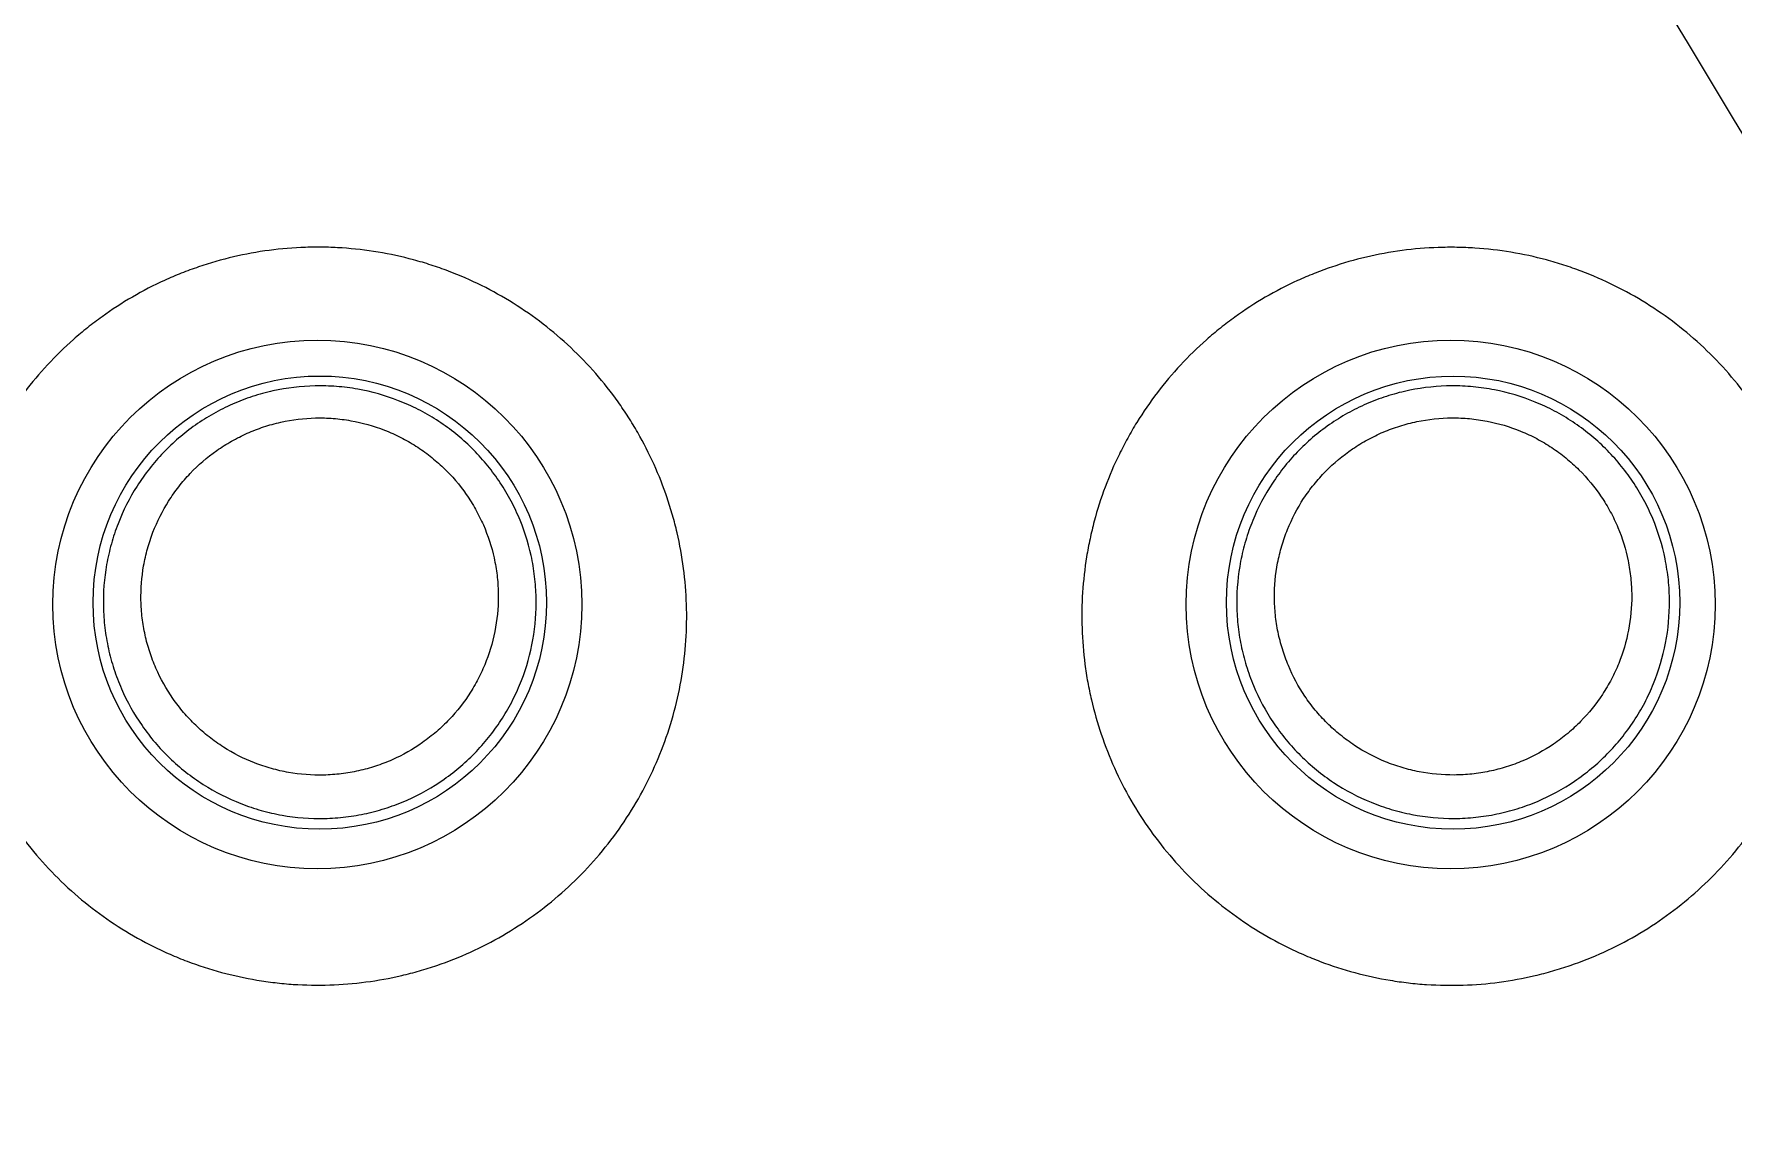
# Model space of a CAD drawing. Header units: millimetres. Extents: x 70151 to 230897, y 35202 to 113211.
# Drawn here: x 178041.708 to 178046.189, y 69184.491 to 69187.352 of the extents above; entities that cross this region are included whole.
import ezdxf

# ---------------------------------------------------------------- set-up
doc = ezdxf.new("R2010")
doc.units = ezdxf.units.MM
doc.header["$LTSCALE"] = 50
doc.layers.add('2-con', color=2, linetype='Continuous')
doc.layers.add('mark-B', color=2, linetype='Continuous', lineweight=20)

# ---------------------------------------------------------------- blocks, each defined once
blk = doc.blocks.new('무풍1WAY 대형')
at = {"layer": 'mark-B'}
for centre, radius in [((609.4722, -426.4001), 0.6971), ((612.4597, -426.4001), 0.6971), ((609.4657, -426.4049), 0.5975), ((612.4532, -426.4049), 0.5976)]:
    blk.add_circle(centre, radius, dxfattribs=at)
for points, knots in [([(572.5646, -367.1394), (574.0494, -369.6202), (577.0241, -374.5903), (581.4842, -382.0575), (585.9527, -389.5488), (590.4287, -397.0637), (594.2564, -403.4987), (597.2005, -408.4537), (598.9825, -411.4529), (600.87, -414.6162), (602.4104, -417.1713), (603.8663, -419.595), (604.8392, -421.2144), (605.8339, -422.8695), (606.8502, -424.5603), (607.6553, -425.8994), (608.4398, -427.2041), (609.459, -428.8989), (610.5441, -430.7027), (611.5646, -432.399), (612.4015, -433.7887), (613.1306, -435.0008), (614.2749, -436.9011), (616.9129, -441.2798), (621.1574, -448.3196), (624.792, -454.3464), (626.6093, -457.3598)], [0, 0, 0, 0, 0.082173, 0.164629, 0.247365, 0.330382, 0.413678, 0.460685, 0.494678, 0.513157, 0.565744, 0.579792, 0.593839, 0.619662, 0.634913, 0.650164, 0.664277, 0.678389, 0.706654, 0.724414, 0.734957, 0.753014, 0.764846, 0.798371, 0.899185, 1, 1, 1, 1]), ([(608.4997, -426.4001), (608.4976, -426.3363), (608.5018, -426.2733), (608.5171, -426.18), (608.5237, -426.1491), (608.54, -426.0877), (608.5498, -426.0571), (608.5832, -425.9678), (608.611, -425.9111), (608.661, -425.8303), (608.679, -425.804), (608.7179, -425.753), (608.7385, -425.7286), (608.8034, -425.6589), (608.8509, -425.617), (608.9287, -425.5608), (608.9558, -425.5432), (609.0111, -425.5111), (609.0678, -425.4818), (609.1269, -425.4583), (609.1722, -425.4428), (609.1875, -425.438), (609.2183, -425.4291), (609.234, -425.4251), (609.3125, -425.4066), (609.3757, -425.3983), (609.4713, -425.3952), (609.5033, -425.3957), (609.5515, -425.3988), (609.5676, -425.4003), (609.5996, -425.404), (609.6155, -425.4063), (609.6944, -425.4194), (609.7559, -425.436), (609.8307, -425.4643), (609.8456, -425.4703), (609.8751, -425.4832), (609.8897, -425.49), (609.9328, -425.5114), (609.9606, -425.527), (610.0415, -425.5776), (610.0918, -425.6164), (610.162, -425.6825), (610.1841, -425.7055), (610.2258, -425.7534), (610.265, -425.8031), (610.2993, -425.8564), (610.331, -425.9116), (610.3456, -425.9403), (610.3847, -426.0272), (610.4049, -426.087), (610.4228, -426.164), (610.426, -426.1795), (610.4317, -426.2108), (610.4341, -426.2266), (610.4404, -426.274), (610.4429, -426.3056), (610.446, -426.4003), (610.442, -426.4632), (610.4292, -426.5416), (610.4262, -426.5573), (610.4195, -426.5885), (610.4084, -426.6349), (610.3844, -426.7102), (610.3594, -426.7682), (610.3386, -426.8109), (610.3312, -426.8249), (610.3159, -426.8528), (610.3078, -426.8667), (610.2657, -426.9348), (610.2273, -426.9851), (610.1626, -427.0548), (610.1398, -427.077), (610.1039, -427.1087), (610.0916, -427.1191), (610.0665, -427.1391), (610.0538, -427.1488), (609.989, -427.1955), (609.9341, -427.2275), (609.8615, -427.2606), (609.8468, -427.2669), (609.817, -427.2788), (609.8018, -427.2844), (609.7561, -427.3001), (609.7254, -427.3089), (609.6323, -427.3308), (609.5691, -427.3392), (609.4886, -427.342), (609.4724, -427.3421), (609.4402, -427.3416), (609.3921, -427.3396), (609.3129, -427.3305), (609.2506, -427.317), (609.2042, -427.3045), (609.1888, -427.3), (609.1581, -427.2901), (609.1429, -427.2847), (609.0678, -427.2563), (609.0108, -427.228), (608.9298, -427.1774), (608.9036, -427.1592), (608.8526, -427.1199), (608.8283, -427.0991), (608.7589, -427.0338), (608.7172, -426.9861), (608.6709, -426.9212), (608.662, -426.9079), (608.6447, -426.881), (608.6199, -426.8401), (608.5839, -426.7697), (608.5607, -426.7109), (608.5455, -426.666), (608.5408, -426.6508), (608.5321, -426.6202), (608.5281, -426.6047), (608.51, -426.527), (608.5017, -426.464), (608.4997, -426.4001)], [0, 0, 0, 0, 0.03125, 0.03125, 0.046875, 0.046875, 0.0625, 0.0625, 0.09375, 0.09375, 0.109375, 0.109375, 0.125, 0.125, 0.15625, 0.15625, 0.171875, 0.171875, 0.1875, 0.203125, 0.203125, 0.210938, 0.210938, 0.21875, 0.21875, 0.25, 0.25, 0.265625, 0.265625, 0.273438, 0.273438, 0.28125, 0.28125, 0.3125, 0.3125, 0.320313, 0.320313, 0.328125, 0.328125, 0.34375, 0.34375, 0.375, 0.375, 0.390625, 0.390625, 0.40625, 0.421875, 0.421875, 0.4375, 0.4375, 0.46875, 0.46875, 0.476563, 0.476563, 0.484375, 0.484375, 0.5, 0.5, 0.53125, 0.53125, 0.539063, 0.539063, 0.546875, 0.5625, 0.578125, 0.578125, 0.585938, 0.585938, 0.59375, 0.59375, 0.625, 0.625, 0.640625, 0.640625, 0.648438, 0.648438, 0.65625, 0.65625, 0.6875, 0.6875, 0.695313, 0.695313, 0.703125, 0.703125, 0.71875, 0.71875, 0.75, 0.75, 0.757813, 0.757813, 0.765625, 0.78125, 0.796875, 0.796875, 0.804688, 0.804688, 0.8125, 0.8125, 0.84375, 0.84375, 0.859375, 0.859375, 0.875, 0.875, 0.90625, 0.90625, 0.914063, 0.914063, 0.921875, 0.9375, 0.953125, 0.953125, 0.960938, 0.960938, 0.96875, 0.96875, 1, 1, 1, 1]), ([(611.4865, -426.4001), (611.4845, -426.3363), (611.4887, -426.2732), (611.5041, -426.1799), (611.5107, -426.149), (611.5271, -426.0876), (611.5369, -426.057), (611.5703, -425.9678), (611.5982, -425.9111), (611.6482, -425.8302), (611.6662, -425.804), (611.7052, -425.753), (611.7258, -425.7286), (611.7907, -425.659), (611.8383, -425.617), (611.9161, -425.5609), (611.9433, -425.5433), (611.9986, -425.5112), (612.0553, -425.482), (612.1144, -425.4585), (612.1597, -425.443), (612.175, -425.4382), (612.2059, -425.4294), (612.2215, -425.4253), (612.3, -425.407), (612.3633, -425.3987), (612.4589, -425.3956), (612.4909, -425.3961), (612.539, -425.3993), (612.5552, -425.4008), (612.5871, -425.4045), (612.603, -425.4068), (612.6819, -425.42), (612.7434, -425.4366), (612.8181, -425.4649), (612.833, -425.471), (612.8625, -425.4839), (612.8771, -425.4907), (612.9202, -425.5121), (612.948, -425.5277), (613.0287, -425.5783), (613.0791, -425.6171), (613.1492, -425.6832), (613.1713, -425.7063), (613.213, -425.7542), (613.2522, -425.8039), (613.2864, -425.8572), (613.318, -425.9124), (613.3327, -425.9411), (613.3718, -426.028), (613.3919, -426.0878), (613.4098, -426.1648), (613.413, -426.1803), (613.4186, -426.2116), (613.4211, -426.2274), (613.4273, -426.2749), (613.4298, -426.3065), (613.4329, -426.4011), (613.4288, -426.4641), (613.416, -426.5425), (613.413, -426.5582), (613.4063, -426.5894), (613.3951, -426.6358), (613.3711, -426.711), (613.3461, -426.7691), (613.3252, -426.8117), (613.3179, -426.8258), (613.3025, -426.8537), (613.2944, -426.8676), (613.2523, -426.9356), (613.2138, -426.986), (613.1491, -427.0556), (613.1263, -427.0778), (613.0903, -427.1095), (613.078, -427.1199), (613.0529, -427.1399), (613.0401, -427.1496), (612.9754, -427.1963), (612.9204, -427.2282), (612.8478, -427.2613), (612.8331, -427.2676), (612.8033, -427.2794), (612.7881, -427.285), (612.7424, -427.3006), (612.7116, -427.3095), (612.6185, -427.3313), (612.5553, -427.3397), (612.4748, -427.3424), (612.4586, -427.3425), (612.4265, -427.3419), (612.3784, -427.3399), (612.2992, -427.3307), (612.2369, -427.3172), (612.1905, -427.3047), (612.1751, -427.3002), (612.1444, -427.2902), (612.1292, -427.2849), (612.0542, -427.2565), (611.9973, -427.2282), (611.9163, -427.1775), (611.89, -427.1593), (611.8391, -427.12), (611.8149, -427.0992), (611.7455, -427.0339), (611.7039, -426.9861), (611.6576, -426.9212), (611.6486, -426.908), (611.6314, -426.881), (611.6066, -426.8402), (611.5706, -426.7697), (611.5475, -426.711), (611.5323, -426.666), (611.5276, -426.6508), (611.5189, -426.6202), (611.5149, -426.6048), (611.4968, -426.527), (611.4886, -426.464), (611.4865, -426.4001)], [0, 0, 0, 0, 0.03125, 0.03125, 0.046875, 0.046875, 0.0625, 0.0625, 0.09375, 0.09375, 0.109375, 0.109375, 0.125, 0.125, 0.15625, 0.15625, 0.171875, 0.171875, 0.1875, 0.203125, 0.203125, 0.210937, 0.210937, 0.21875, 0.21875, 0.25, 0.25, 0.265625, 0.265625, 0.273437, 0.273437, 0.28125, 0.28125, 0.3125, 0.3125, 0.320312, 0.320312, 0.328125, 0.328125, 0.34375, 0.34375, 0.375, 0.375, 0.390625, 0.390625, 0.40625, 0.421875, 0.421875, 0.4375, 0.4375, 0.46875, 0.46875, 0.476563, 0.476563, 0.484375, 0.484375, 0.5, 0.5, 0.53125, 0.53125, 0.539063, 0.539063, 0.546875, 0.5625, 0.578125, 0.578125, 0.585938, 0.585938, 0.59375, 0.59375, 0.625, 0.625, 0.640625, 0.640625, 0.648438, 0.648438, 0.65625, 0.65625, 0.6875, 0.6875, 0.695313, 0.695313, 0.703125, 0.703125, 0.71875, 0.71875, 0.75, 0.75, 0.757813, 0.757813, 0.765625, 0.78125, 0.796875, 0.796875, 0.804688, 0.804688, 0.8125, 0.8125, 0.84375, 0.84375, 0.859375, 0.859375, 0.875, 0.875, 0.90625, 0.90625, 0.914063, 0.914063, 0.921875, 0.9375, 0.953125, 0.953125, 0.960938, 0.960938, 0.96875, 0.96875, 1, 1, 1, 1]), ([(609.0639, -426.811), (609.0371, -426.7845), (609.0134, -426.7557), (608.9822, -426.7094), (608.9725, -426.6934), (608.9547, -426.6604), (608.9467, -426.6435), (608.9251, -426.592), (608.9142, -426.5566), (608.9031, -426.5019), (608.9002, -426.4832), (608.8964, -426.4462), (608.8954, -426.4276), (608.8951, -426.3721), (608.8985, -426.3352), (608.9127, -426.2614), (608.9233, -426.2259), (608.9442, -426.1744), (608.952, -426.1575), (608.9693, -426.1245), (608.9789, -426.1082), (609.0097, -426.0614), (609.0331, -426.0326), (609.0723, -425.9927), (609.086, -425.9801), (609.115, -425.9559), (609.13, -425.9447), (609.1762, -425.9133), (609.2089, -425.8954), (609.2608, -425.8735), (609.2786, -425.867), (609.3144, -425.8559), (609.3506, -425.8466), (609.3875, -425.8408), (609.4154, -425.8379), (609.4248, -425.8372), (609.4435, -425.8361), (609.453, -425.8358), (609.5002, -425.8356), (609.5374, -425.8391), (609.5924, -425.8497), (609.6105, -425.8541), (609.6376, -425.8622), (609.6466, -425.8651), (609.6644, -425.8714), (609.6731, -425.8748), (609.7164, -425.8925), (609.7494, -425.9099), (609.7962, -425.9409), (609.8114, -425.9521), (609.8405, -425.9758), (609.8545, -425.9884), (609.8811, -426.0148), (609.8938, -426.0288), (609.9177, -426.0577), (609.9288, -426.0726), (609.9598, -426.1189), (609.9775, -426.1515), (609.9955, -426.1948), (609.999, -426.2035), (610.0053, -426.2211), (610.0141, -426.2476), (610.0256, -426.2925), (610.0312, -426.3291), (610.035, -426.3662), (610.036, -426.385), (610.0362, -426.441), (610.0328, -426.4778), (610.0222, -426.5324), (610.0178, -426.5505), (610.0072, -426.5865), (610.0009, -426.6041), (609.9799, -426.6558), (609.9627, -426.6886), (609.9319, -426.7353), (609.9207, -426.7506), (609.8972, -426.7797), (609.8848, -426.7935), (609.8456, -426.8332), (609.817, -426.8571), (609.7702, -426.8888), (609.7542, -426.8986), (609.7214, -426.9164), (609.6878, -426.9325), (609.6527, -426.9454), (609.6169, -426.9565), (609.5985, -426.9612), (609.5433, -426.9725), (609.5062, -426.9764), (609.4501, -426.9767), (609.4312, -426.9758), (609.3936, -426.9723), (609.375, -426.9696), (609.32, -426.9589), (609.2843, -426.9483), (609.2407, -426.9304), (609.2321, -426.9266), (609.215, -426.9186), (609.1899, -426.9061), (609.1659, -426.8918), (609.1195, -426.861), (609.0906, -426.8376), (609.0639, -426.811)], [0, 0, 0, 0, 0.03125, 0.03125, 0.046875, 0.046875, 0.0625, 0.0625, 0.09375, 0.09375, 0.109375, 0.109375, 0.125, 0.125, 0.15625, 0.15625, 0.1875, 0.1875, 0.203125, 0.203125, 0.21875, 0.21875, 0.25, 0.25, 0.265625, 0.265625, 0.28125, 0.28125, 0.3125, 0.3125, 0.328125, 0.328125, 0.34375, 0.359375, 0.359375, 0.367188, 0.367188, 0.375, 0.375, 0.40625, 0.40625, 0.421875, 0.421875, 0.429688, 0.429688, 0.4375, 0.4375, 0.46875, 0.46875, 0.484375, 0.484375, 0.5, 0.5, 0.515625, 0.515625, 0.53125, 0.53125, 0.5625, 0.5625, 0.570313, 0.570313, 0.578125, 0.59375, 0.609375, 0.609375, 0.625, 0.625, 0.65625, 0.65625, 0.671875, 0.671875, 0.6875, 0.6875, 0.71875, 0.71875, 0.734375, 0.734375, 0.75, 0.75, 0.78125, 0.78125, 0.796875, 0.796875, 0.8125, 0.828125, 0.828125, 0.84375, 0.84375, 0.875, 0.875, 0.890625, 0.890625, 0.90625, 0.90625, 0.9375, 0.9375, 0.945312, 0.945312, 0.953125, 0.96875, 0.96875, 1, 1, 1, 1]), ([(612.0579, -426.8175), (612.0307, -426.7913), (612.0065, -426.763), (611.9746, -426.7171), (611.9647, -426.7013), (611.9463, -426.6685), (611.938, -426.6518), (611.9157, -426.6007), (611.9042, -426.5655), (611.8921, -426.5108), (611.889, -426.4923), (611.8846, -426.4552), (611.8833, -426.4367), (611.8821, -426.3812), (611.8849, -426.3442), (611.8979, -426.2702), (611.9079, -426.2345), (611.928, -426.1827), (611.9356, -426.1657), (611.9524, -426.1324), (611.9617, -426.1159), (611.9918, -426.0686), (612.0147, -426.0394), (612.0532, -425.999), (612.0668, -425.986), (612.0954, -425.9615), (612.1102, -425.95), (612.156, -425.9178), (612.1884, -425.8995), (612.2399, -425.8767), (612.2576, -425.8699), (612.2933, -425.8582), (612.3293, -425.8483), (612.3661, -425.842), (612.3939, -425.8387), (612.4033, -425.8378), (612.422, -425.8364), (612.4315, -425.836), (612.4787, -425.835), (612.5159, -425.8379), (612.5711, -425.8476), (612.5893, -425.8518), (612.6165, -425.8594), (612.6256, -425.8622), (612.6434, -425.8682), (612.6522, -425.8714), (612.6958, -425.8884), (612.729, -425.9053), (612.7763, -425.9356), (612.7917, -425.9465), (612.8213, -425.9698), (612.8354, -425.9821), (612.8624, -426.0081), (612.8754, -426.0219), (612.8997, -426.0504), (612.911, -426.0652), (612.9428, -426.1109), (612.961, -426.1433), (612.9798, -426.1863), (612.9833, -426.195), (612.9899, -426.2124), (612.9992, -426.2388), (613.0113, -426.2835), (613.0175, -426.3201), (613.0219, -426.3571), (613.0233, -426.3759), (613.0244, -426.4318), (613.0215, -426.4688), (613.0119, -426.5236), (613.0077, -426.5417), (612.9976, -426.5779), (612.9917, -426.5956), (612.9715, -426.6476), (612.9548, -426.6807), (612.9247, -426.7279), (612.9138, -426.7434), (612.8907, -426.7728), (612.8785, -426.7869), (612.84, -426.8272), (612.8118, -426.8515), (612.7655, -426.884), (612.7496, -426.894), (612.7171, -426.9123), (612.6837, -426.929), (612.6489, -426.9424), (612.6132, -426.9541), (612.5949, -426.9591), (612.5399, -426.9713), (612.5028, -426.9757), (612.4467, -426.9769), (612.4279, -426.9764), (612.3902, -426.9735), (612.3716, -426.9711), (612.3164, -426.9613), (612.2805, -426.9512), (612.2367, -426.934), (612.2279, -426.9304), (612.2108, -426.9227), (612.1854, -426.9105), (612.1612, -426.8966), (612.1143, -426.8666), (612.0851, -426.8436), (612.0579, -426.8175)], [0, 0, 0, 0, 0.03125, 0.03125, 0.046875, 0.046875, 0.0625, 0.0625, 0.09375, 0.09375, 0.109375, 0.109375, 0.125, 0.125, 0.15625, 0.15625, 0.1875, 0.1875, 0.203125, 0.203125, 0.21875, 0.21875, 0.25, 0.25, 0.265625, 0.265625, 0.28125, 0.28125, 0.3125, 0.3125, 0.328125, 0.328125, 0.34375, 0.359375, 0.359375, 0.367187, 0.367187, 0.375, 0.375, 0.40625, 0.40625, 0.421875, 0.421875, 0.429687, 0.429687, 0.4375, 0.4375, 0.46875, 0.46875, 0.484375, 0.484375, 0.5, 0.5, 0.515625, 0.515625, 0.53125, 0.53125, 0.5625, 0.5625, 0.570312, 0.570312, 0.578125, 0.59375, 0.609375, 0.609375, 0.625, 0.625, 0.65625, 0.65625, 0.671875, 0.671875, 0.6875, 0.6875, 0.71875, 0.71875, 0.734375, 0.734375, 0.75, 0.75, 0.78125, 0.78125, 0.796875, 0.796875, 0.8125, 0.828125, 0.828125, 0.84375, 0.84375, 0.875, 0.875, 0.890625, 0.890625, 0.90625, 0.90625, 0.9375, 0.9375, 0.945312, 0.945312, 0.953125, 0.96875, 0.96875, 1, 1, 1, 1]), ([(612.1271, -426.7604), (612.1383, -426.7712), (612.15, -426.7814), (612.1743, -426.8005), (612.1994, -426.8184), (612.2261, -426.8337), (612.2536, -426.8477), (612.2679, -426.8541), (612.3114, -426.8711), (612.3411, -426.8794), (612.3867, -426.8874), (612.4021, -426.8894), (612.4333, -426.8918), (612.4488, -426.8922), (612.4952, -426.8911), (612.5259, -426.8874), (612.5713, -426.8773), (612.5865, -426.8731), (612.6159, -426.8634), (612.6447, -426.8522), (612.6722, -426.8384), (612.6991, -426.8232), (612.7122, -426.8149), (612.7504, -426.788), (612.7736, -426.7678), (612.8054, -426.7345), (612.8154, -426.7229), (612.8344, -426.6985), (612.8434, -426.6858), (612.8681, -426.6467), (612.8818, -426.6194), (612.8984, -426.5765), (612.9033, -426.5619), (612.9115, -426.5321), (612.9149, -426.5171), (612.9228, -426.472), (612.9251, -426.4415), (612.9242, -426.3954), (612.9231, -426.3799), (612.9194, -426.3494), (612.9143, -426.3193), (612.9063, -426.2898), (612.8968, -426.2607), (612.8913, -426.2462), (612.8727, -426.2038), (612.8577, -426.1771), (612.8315, -426.1393), (612.8221, -426.1272), (612.802, -426.1036), (612.7914, -426.0923), (612.769, -426.0708), (612.7574, -426.0606), (612.733, -426.0414), (612.7203, -426.0324), (612.6812, -426.0074), (612.6537, -425.9934), (612.6105, -425.9766), (612.5957, -425.9716), (612.5657, -425.9632), (612.5506, -425.9598), (612.505, -425.9517), (612.4742, -425.9494), (612.4274, -425.9504), (612.4118, -425.9516), (612.3811, -425.9553), (612.3507, -425.9606), (612.3209, -425.9688), (612.2915, -425.9785), (612.2768, -425.9841), (612.2343, -426.003), (612.2075, -426.0182), (612.1698, -426.0448), (612.1576, -426.0543), (612.134, -426.0747), (612.1228, -426.0854), (612.0911, -426.1188), (612.0722, -426.143), (612.0475, -426.182), (612.0398, -426.1956), (612.026, -426.2231), (612.0198, -426.2371), (612.0033, -426.2798), (611.995, -426.3093), (611.9844, -426.3703), (611.9821, -426.4008), (611.9831, -426.4465), (611.9841, -426.4618), (611.9878, -426.4923), (611.9904, -426.5076), (612.0003, -426.5526), (612.0098, -426.5816), (612.0282, -426.6237), (612.0351, -426.6376), (612.0502, -426.6646), (612.0584, -426.6776), (612.0847, -426.7155), (612.1047, -426.7389), (612.1271, -426.7604)], [0, 0, 0, 0, 0.015625, 0.015625, 0.03125, 0.046875, 0.046875, 0.0625, 0.0625, 0.09375, 0.09375, 0.109375, 0.109375, 0.125, 0.125, 0.15625, 0.15625, 0.171875, 0.171875, 0.1875, 0.203125, 0.203125, 0.21875, 0.21875, 0.25, 0.25, 0.265625, 0.265625, 0.28125, 0.28125, 0.3125, 0.3125, 0.328125, 0.328125, 0.34375, 0.34375, 0.375, 0.375, 0.390625, 0.390625, 0.40625, 0.421875, 0.421875, 0.4375, 0.4375, 0.46875, 0.46875, 0.484375, 0.484375, 0.5, 0.5, 0.515625, 0.515625, 0.53125, 0.53125, 0.5625, 0.5625, 0.578125, 0.578125, 0.59375, 0.59375, 0.625, 0.625, 0.640625, 0.640625, 0.65625, 0.671875, 0.671875, 0.6875, 0.6875, 0.71875, 0.71875, 0.734375, 0.734375, 0.75, 0.75, 0.78125, 0.78125, 0.796875, 0.796875, 0.8125, 0.8125, 0.84375, 0.84375, 0.875, 0.875, 0.890625, 0.890625, 0.90625, 0.90625, 0.9375, 0.9375, 0.953125, 0.953125, 0.96875, 0.96875, 1, 1, 1, 1]), ([(609.1339, -426.7553), (609.1449, -426.7663), (609.1565, -426.7767), (609.1804, -426.7961), (609.2052, -426.8144), (609.2317, -426.8301), (609.259, -426.8446), (609.2732, -426.8512), (609.3164, -426.8688), (609.3459, -426.8776), (609.3914, -426.8864), (609.4068, -426.8886), (609.4379, -426.8915), (609.4535, -426.8922), (609.4999, -426.8918), (609.5306, -426.8886), (609.5762, -426.8792), (609.5914, -426.8752), (609.621, -426.866), (609.6499, -426.8553), (609.6777, -426.8419), (609.7047, -426.8271), (609.718, -426.819), (609.7566, -426.7927), (609.7801, -426.773), (609.8124, -426.7402), (609.8226, -426.7287), (609.842, -426.7047), (609.8512, -426.6921), (609.8765, -426.6534), (609.8906, -426.6264), (609.9079, -426.5838), (609.913, -426.5692), (609.9217, -426.5396), (609.9253, -426.5246), (609.934, -426.4796), (609.9368, -426.4492), (609.9365, -426.4031), (609.9357, -426.3876), (609.9325, -426.3571), (609.9278, -426.3269), (609.9203, -426.2973), (609.9113, -426.268), (609.906, -426.2535), (609.8881, -426.2107), (609.8736, -426.1838), (609.848, -426.1457), (609.8388, -426.1334), (609.8191, -426.1095), (609.8086, -426.098), (609.7866, -426.0762), (609.7751, -426.0658), (609.7511, -426.0462), (609.7385, -426.037), (609.6998, -426.0114), (609.6726, -425.997), (609.6297, -425.9794), (609.6149, -425.9742), (609.5851, -425.9654), (609.57, -425.9617), (609.5246, -425.9529), (609.4938, -425.9501), (609.447, -425.9504), (609.4314, -425.9513), (609.4006, -425.9545), (609.3702, -425.9593), (609.3403, -425.967), (609.3107, -425.9763), (609.2959, -425.9817), (609.2531, -425.9999), (609.2261, -426.0147), (609.1879, -426.0407), (609.1756, -426.05), (609.1517, -426.07), (609.1404, -426.0805), (609.1081, -426.1134), (609.0889, -426.1372), (609.0635, -426.1759), (609.0556, -426.1893), (609.0414, -426.2166), (609.0349, -426.2305), (609.0178, -426.2729), (609.0091, -426.3023), (608.9974, -426.363), (608.9947, -426.3935), (608.9949, -426.4392), (608.9958, -426.4545), (608.9989, -426.485), (609.0013, -426.5004), (609.0105, -426.5455), (609.0195, -426.5747), (609.0372, -426.6171), (609.0439, -426.631), (609.0586, -426.6583), (609.0665, -426.6714), (609.0923, -426.7097), (609.1118, -426.7334), (609.1339, -426.7553)], [0, 0, 0, 0, 0.015625, 0.015625, 0.03125, 0.046875, 0.046875, 0.0625, 0.0625, 0.09375, 0.09375, 0.109375, 0.109375, 0.125, 0.125, 0.15625, 0.15625, 0.171875, 0.171875, 0.1875, 0.203125, 0.203125, 0.21875, 0.21875, 0.25, 0.25, 0.265625, 0.265625, 0.28125, 0.28125, 0.3125, 0.3125, 0.328125, 0.328125, 0.34375, 0.34375, 0.375, 0.375, 0.390625, 0.390625, 0.40625, 0.421875, 0.421875, 0.4375, 0.4375, 0.46875, 0.46875, 0.484375, 0.484375, 0.5, 0.5, 0.515625, 0.515625, 0.53125, 0.53125, 0.5625, 0.5625, 0.578125, 0.578125, 0.59375, 0.59375, 0.625, 0.625, 0.640625, 0.640625, 0.65625, 0.671875, 0.671875, 0.6875, 0.6875, 0.71875, 0.71875, 0.734375, 0.734375, 0.75, 0.75, 0.78125, 0.78125, 0.796875, 0.796875, 0.8125, 0.8125, 0.84375, 0.84375, 0.875, 0.875, 0.890625, 0.890625, 0.90625, 0.90625, 0.9375, 0.9375, 0.953125, 0.953125, 0.96875, 0.96875, 1, 1, 1, 1])]:
    blk.add_open_spline(points, degree=3, knots=knots, dxfattribs=at)
blk = doc.blocks.new('dpdjzjs')
at = {"layer": 'mark-B', "rotation": 180}
blk.add_blockref('무풍1WAY 대형', (178654.9147, 88751.491), dxfattribs=at)

msp = doc.modelspace()

# ---------------------------------------------------------------- block references
at = {"layer": '2-con'}
msp.add_blockref('dpdjzjs', (0, -19992.0434), dxfattribs=at)

doc.saveas('drawing.dxf')
